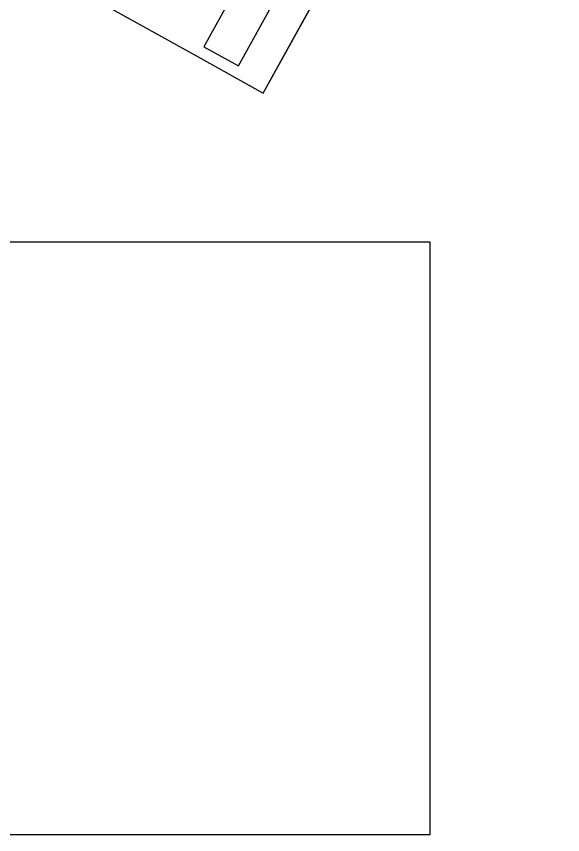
# Model space of a CAD drawing. Header units: metres. Extents: x 2.5 to 42.6, y 0.9 to 31.9.
# Drawn here: x 27.451 to 27.912, y 25.05 to 25.741 of the extents above; entities that cross this region are included whole.
import ezdxf

# ---------------------------------------------------------------- set-up
doc = ezdxf.new("R2010")
doc.units = ezdxf.units.M
doc.layers.add('PARETI_STRUTTURE', color=7, linetype='Continuous')
doc.layers.add('WAYFINDING_RIQUADRI', color=7, linetype='Continuous')

msp = doc.modelspace()

# ---------------------------------------------------------------- linework, layer by layer
at = {"layer": 'PARETI_STRUTTURE'}
for points in [[(27.66387, 25.68434), (27.97977, 26.25428)], [(27.25751, 25.90957), (27.25274, 25.90096), (27.604, 25.70627)], [(27.604, 25.70627), (27.6591, 25.67572), (27.72496, 25.79453), (27.66985, 25.82507)], [(27.63931, 25.76998), (27.60877, 25.71488)], [(27.60877, 25.71488), (27.63805, 25.69865), (27.66858, 25.75375), (27.63931, 25.76997)]]:
    msp.add_lwpolyline(points, dxfattribs=at)
at = {"layer": 'WAYFINDING_RIQUADRI'}
msp.add_lwpolyline([(24.2, 25.05), (27.8, 25.05), (27.8, 25.55), (24.2, 25.55)], close=True, dxfattribs=at)

doc.saveas('drawing.dxf')
